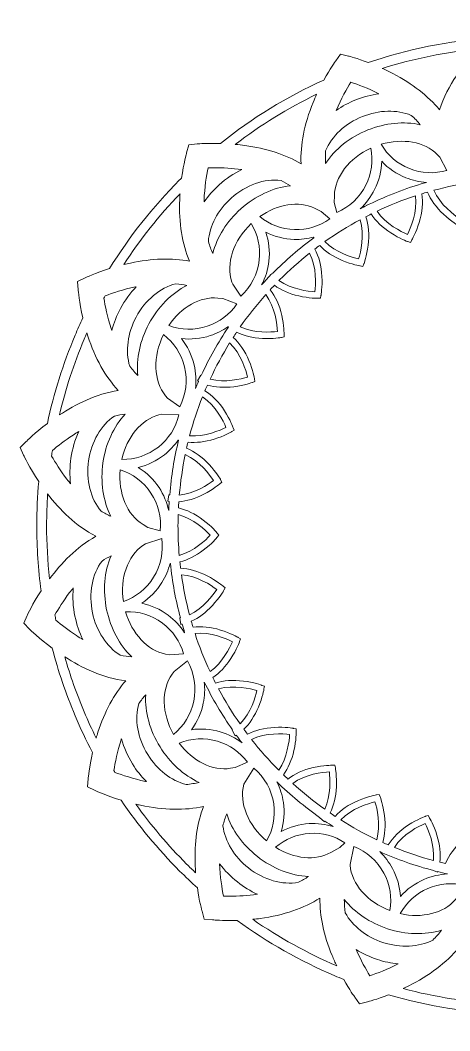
# Model space of a CAD drawing. Header units: millimetres. Extents: x 37 to 1687, y -819 to -120.
# Drawn here: x 699.4 to 831.5, y -449.5 to -139.2 of the extents above; entities that cross this region are included whole.
import ezdxf

# ---------------------------------------------------------------- set-up
doc = ezdxf.new("R2010")
doc.units = ezdxf.units.MM
doc.header["$MEASUREMENT"] = 0
doc.layers.add('Layer 4', color=7, linetype='Continuous')

msp = doc.modelspace()

# ---------------------------------------------------------------- linework, layer by layer
at = {"layer": 'Layer 4', "lineweight": 0}
for points, knots in [([(1008.54, -315.94), (1008.39, -315.61), (1006.81, -312.19), (1003.92, -307.86), (1004.31, -303.39), (1004.52, -298.88), (1004.52, -294.35), (1004.52, -287.58), (1004.07, -280.88), (1003.19, -274.27), (1005.86, -270.18), (1007.32, -267.03), (1007.46, -266.72), (1007.46, -266.72), (1008.53, -264.39), (1008.53, -264.39), (1008.53, -264.39), (1006.72, -262.56), (1006.72, -262.56), (1006.48, -262.31), (1003.87, -259.7), (999.75, -256.66), (997.92, -249.62), (995.58, -242.71), (992.73, -235.96), (991.1, -232.11), (989.31, -228.35), (987.38, -224.68), (988.4, -220.12), (988.66, -216.86), (988.68, -216.67), (988.68, -216.67), (988.87, -214.12), (988.87, -214.12), (988.87, -214.12), (986.55, -213.02), (986.55, -213.02), (986.37, -212.94), (983.26, -211.47), (978.61, -210.04), (973.32, -202.28), (967.31, -195.01), (960.58, -188.28), (958.81, -186.51), (956.99, -184.78), (955.14, -183.1), (954.53, -178.94), (953.75, -176.16), (953.7, -175.99), (953.7, -175.99), (953.01, -173.54), (953.01, -173.54), (953.01, -173.54), (950.46, -173.29), (950.46, -173.29), (950.38, -173.28), (948.41, -173.09), (945.39, -173.09), (944.55, -173.09), (943.72, -173.11), (942.9, -173.13), (933.61, -166.35), (923.59, -160.65), (912.9, -156.14), (911.98, -155.75), (911.06, -155.37), (910.14, -155), (908.32, -151.76), (906.86, -149.72), (906.76, -149.59), (906.76, -149.59), (905.27, -147.54), (905.27, -147.54), (905.27, -147.54), (902.8, -148.16), (902.8, -148.16), (902.63, -148.2), (900.06, -148.86), (896.4, -150.27), (884.08, -146.69), (871.34, -144.72), (858.34, -144.39), (855.69, -142.13), (853.74, -140.8), (853.52, -140.65), (853.52, -140.65), (851.41, -139.23), (851.41, -139.23), (851.41, -139.23), (849.31, -140.65), (849.31, -140.65), (849.07, -140.82), (846.96, -142.26), (844.13, -144.7), (831.22, -145.58), (818.6, -148.09), (806.42, -152.22), (802.97, -150.91), (800.56, -150.3), (800.4, -150.25), (800.4, -150.25), (797.93, -149.63), (797.93, -149.63), (797.93, -149.63), (796.44, -151.69), (796.44, -151.69), (796.34, -151.83), (794.73, -154.07), (792.79, -157.59), (781.37, -162.75), (770.74, -169.27), (760.99, -177.07), (760.29, -177.05), (759.59, -177.03), (758.89, -177.03), (755.89, -177.03), (753.9, -177.22), (753.82, -177.23), (753.82, -177.23), (751.27, -177.48), (751.27, -177.48), (751.27, -177.48), (750.58, -179.93), (750.58, -179.93), (750.53, -180.11), (749.67, -183.17), (749.05, -187.7), (748.85, -187.89), (748.65, -188.08), (748.45, -188.28), (740.17, -196.56), (732.97, -205.66), (726.9, -215.48), (722.47, -216.87), (719.55, -218.25), (719.38, -218.33), (719.38, -218.33), (717.06, -219.43), (717.06, -219.43), (717.06, -219.43), (717.25, -221.98), (717.25, -221.98), (717.27, -222.18), (717.55, -225.73), (718.69, -230.63), (717.87, -232.39), (717.06, -234.16), (716.3, -235.96), (712.59, -244.74), (709.75, -253.77), (707.79, -263.01), (703.91, -265.92), (701.46, -268.36), (701.23, -268.6), (701.23, -268.6), (699.42, -270.43), (699.42, -270.43), (699.42, -270.43), (700.49, -272.76), (700.49, -272.76), (700.64, -273.08), (702.22, -276.5), (705.11, -280.84), (704.72, -285.31), (704.52, -289.81), (704.52, -294.35), (704.52, -301.11), (704.96, -307.81), (705.84, -314.43), (703.17, -318.51), (701.71, -321.67), (701.57, -321.97), (701.57, -321.97), (700.5, -324.31), (700.5, -324.31), (700.5, -324.31), (702.31, -326.13), (702.31, -326.13), (702.56, -326.39), (705.16, -329), (709.29, -332.04), (711.11, -339.08), (713.45, -345.98), (716.3, -352.73), (717.93, -356.58), (719.72, -360.34), (721.65, -364.02), (720.63, -368.58), (720.37, -371.83), (720.35, -372.02), (720.35, -372.02), (720.16, -374.57), (720.16, -374.57), (720.16, -374.57), (722.48, -375.67), (722.48, -375.67), (722.65, -375.76), (725.77, -377.22), (730.43, -378.66), (735.71, -386.41), (741.72, -393.69), (748.45, -400.41), (750.23, -402.19), (752.04, -403.91), (753.89, -405.59), (754.5, -409.76), (755.28, -412.53), (755.33, -412.7), (755.33, -412.7), (756.03, -415.15), (756.03, -415.15), (756.03, -415.15), (758.57, -415.4), (758.57, -415.4), (758.65, -415.41), (760.62, -415.6), (763.64, -415.6), (764.48, -415.6), (765.31, -415.59), (766.13, -415.56), (775.42, -422.35), (785.45, -428.04), (796.13, -432.56), (797.05, -432.95), (797.97, -433.32), (798.89, -433.69), (800.71, -436.94), (802.17, -438.97), (802.27, -439.11), (802.27, -439.11), (803.76, -441.16), (803.76, -441.16), (803.76, -441.16), (806.23, -440.54), (806.23, -440.54), (806.4, -440.49), (808.97, -439.84), (812.63, -438.43), (824.95, -442.01), (837.69, -443.98), (850.69, -444.3), (853.34, -446.56), (855.29, -447.89), (855.51, -448.04), (855.51, -448.04), (857.62, -449.46), (857.62, -449.46), (857.62, -449.46), (859.72, -448.04), (859.72, -448.04), (859.96, -447.88), (862.07, -446.44), (864.9, -443.99), (877.81, -443.12), (890.43, -440.6), (902.61, -436.47), (906.06, -437.78), (908.47, -438.4), (908.63, -438.44), (908.63, -438.44), (911.1, -439.06), (911.1, -439.06), (911.1, -439.06), (912.59, -437.01), (912.59, -437.01), (912.69, -436.87), (914.3, -434.64), (916.24, -431.1), (927.66, -425.94), (938.29, -419.42), (948.04, -411.63), (948.74, -411.65), (949.44, -411.66), (950.14, -411.66), (953.15, -411.66), (955.13, -411.47), (955.21, -411.46), (955.21, -411.46), (957.76, -411.21), (957.76, -411.21), (957.76, -411.21), (958.45, -408.76), (958.45, -408.76), (958.5, -408.58), (959.36, -405.52), (959.98, -401), (960.18, -400.8), (960.38, -400.61), (960.58, -400.41), (968.86, -392.14), (976.06, -383.03), (982.13, -373.21), (986.56, -371.82), (989.48, -370.44), (989.66, -370.36), (989.66, -370.36), (991.97, -369.26), (991.97, -369.26), (991.97, -369.26), (991.78, -366.72), (991.78, -366.72), (991.76, -366.52), (991.48, -362.96), (990.34, -358.06), (991.16, -356.3), (991.97, -354.53), (992.73, -352.73), (996.44, -343.96), (999.28, -334.92), (1001.24, -325.69), (1005.12, -322.78), (1007.57, -320.34), (1007.8, -320.1), (1007.8, -320.1), (1009.61, -318.27), (1009.61, -318.27), (1009.61, -318.27), (1008.54, -315.94), (1008.54, -315.94)], [0, 0, 0, 0, 1, 1, 1, 2, 2, 2, 3, 3, 3, 4, 4, 4, 5, 5, 5, 6, 6, 6, 7, 7, 7, 8, 8, 8, 9, 9, 9, 10, 10, 10, 11, 11, 11, 12, 12, 12, 13, 13, 13, 14, 14, 14, 15, 15, 15, 16, 16, 16, 17, 17, 17, 18, 18, 18, 19, 19, 19, 20, 20, 20, 21, 21, 21, 22, 22, 22, 23, 23, 23, 24, 24, 24, 25, 25, 25, 26, 26, 26, 27, 27, 27, 28, 28, 28, 29, 29, 29, 30, 30, 30, 31, 31, 31, 32, 32, 32, 33, 33, 33, 34, 34, 34, 35, 35, 35, 36, 36, 36, 37, 37, 37, 38, 38, 38, 39, 39, 39, 40, 40, 40, 41, 41, 41, 42, 42, 42, 43, 43, 43, 44, 44, 44, 45, 45, 45, 46, 46, 46, 47, 47, 47, 48, 48, 48, 49, 49, 49, 50, 50, 50, 51, 51, 51, 52, 52, 52, 53, 53, 53, 54, 54, 54, 55, 55, 55, 56, 56, 56, 57, 57, 57, 58, 58, 58, 59, 59, 59, 60, 60, 60, 61, 61, 61, 62, 62, 62, 63, 63, 63, 64, 64, 64, 65, 65, 65, 66, 66, 66, 67, 67, 67, 68, 68, 68, 69, 69, 69, 70, 70, 70, 71, 71, 71, 72, 72, 72, 73, 73, 73, 74, 74, 74, 75, 75, 75, 76, 76, 76, 77, 77, 77, 78, 78, 78, 79, 79, 79, 80, 80, 80, 81, 81, 81, 82, 82, 82, 83, 83, 83, 84, 84, 84, 85, 85, 85, 86, 86, 86, 87, 87, 87, 88, 88, 88, 89, 89, 89, 90, 90, 90, 91, 91, 91, 92, 92, 92, 93, 93, 93, 94, 94, 94, 95, 95, 95, 96, 96, 96, 97, 97, 97, 98, 98, 98, 99, 99, 99, 100, 100, 100, 101, 101, 101, 102, 102, 102, 103, 103, 103, 104, 104, 104, 105, 105, 105, 106, 106, 106, 106]), ([(840.53, -148.03), (835.88, -152.65), (830.66, -159.15), (828.34, -166.72), (824.88, -162.53), (819.96, -158.71), (814.02, -155.61), (812.89, -155.03), (811.79, -154.49), (810.72, -154.01), (820.41, -150.98), (830.37, -148.99), (840.53, -148.03)], [0, 0, 0, 0, 1, 1, 1, 2, 2, 2, 3, 3, 3, 4, 4, 4, 4]), ([(801.08, -158.24), (803.27, -158.97), (806.36, -160.12), (809.72, -161.81), (807.31, -162.13), (804.92, -162.76), (802.59, -163.7), (800.44, -164.56), (798.43, -165.64), (796.58, -166.92), (798.11, -163.29), (799.81, -160.28), (801.08, -158.24)], [0, 0, 0, 0, 1, 1, 1, 2, 2, 2, 3, 3, 3, 4, 4, 4, 4]), ([(790.57, -161.98), (790.21, -162.77), (789.84, -163.6), (789.49, -164.45), (786.76, -171.07), (785.49, -177.55), (785.79, -183.28), (781.07, -180.5), (775.12, -178.57), (768.46, -177.67), (767.51, -177.54), (766.54, -177.43), (765.56, -177.34), (773.36, -171.4), (781.72, -166.26), (790.57, -161.98)], [0, 0, 0, 0, 1, 1, 1, 2, 2, 2, 3, 3, 3, 4, 4, 4, 5, 5, 5, 5]), ([(793.33, -179.3), (795.17, -174.82), (799.39, -170.9), (804.64, -168.81), (809.78, -166.75), (815.25, -166.62), (819.66, -168.44), (820.69, -169.37), (821.61, -170.33), (822.43, -171.31), (817.35, -170.22), (811.7, -170.77), (806.29, -172.93), (800.85, -175.11), (796.22, -178.77), (793.29, -183.17), (793.21, -181.93), (793.22, -180.64), (793.33, -179.3)], [0, 0, 0, 0, 1, 1, 1, 2, 2, 2, 3, 3, 3, 4, 4, 4, 5, 5, 5, 6, 6, 6, 6]), ([(819.06, -184.78), (815.39, -183.32), (812.36, -180.69), (810.38, -177.33), (817.01, -175.35), (823.75, -176.53), (827.63, -180.49), (827.63, -180.49), (828.4, -181.28), (828.4, -181.28), (828.4, -181.28), (830.62, -185.33), (830.62, -185.33), (826.82, -186.45), (822.77, -186.27), (819.06, -184.78)], [0, 0, 0, 0, 1, 1, 1, 2, 2, 2, 3, 3, 3, 4, 4, 4, 5, 5, 5, 5]), ([(805.7, -189.87), (803.81, -193.65), (800.66, -196.6), (796.78, -198.25), (796.78, -198.25), (796, -195.21), (796, -195.21), (796, -195.21), (796.03, -193.12), (796.03, -193.12), (796.12, -187.32), (800.57, -181.57), (807.23, -178.52), (807.99, -182.35), (807.46, -186.33), (805.7, -189.87)], [0, 0, 0, 0, 1, 1, 1, 2, 2, 2, 3, 3, 3, 4, 4, 4, 5, 5, 5, 5]), ([(810.56, -182.55), (812.61, -184.72), (815.12, -186.44), (817.95, -187.57), (820, -188.39), (822.15, -188.87), (824.32, -189.01), (824.2, -189.04), (824.08, -189.08), (823.95, -189.12), (823.95, -189.12), (823.79, -189.15), (823.79, -189.15), (823.79, -189.15), (823.79, -189.16), (823.79, -189.16), (817.92, -190.87), (812.21, -193.07), (806.71, -195.74), (806.71, -195.74), (805.97, -196.01), (805.97, -196.01), (805.98, -196.03), (805.99, -196.06), (806, -196.09), (805.32, -196.43), (804.63, -196.77), (803.95, -197.13), (805.75, -195.45), (807.26, -193.46), (808.38, -191.21), (809.74, -188.48), (810.48, -185.53), (810.56, -182.55)], [0, 0, 0, 0, 1, 1, 1, 2, 2, 2, 3, 3, 3, 4, 4, 4, 5, 5, 5, 6, 6, 6, 7, 7, 7, 8, 8, 8, 9, 9, 9, 10, 10, 10, 11, 11, 11, 11]), ([(755.96, -194.57), (756.11, -190.52), (756.69, -186.95), (757.2, -184.52), (757.75, -184.5), (758.32, -184.5), (758.89, -184.5), (761.8, -184.5), (764.68, -184.69), (767.45, -185.06), (767.49, -185.07), (767.52, -185.07), (767.56, -185.08), (765.09, -186.26), (762.77, -187.82), (760.63, -189.73), (758.84, -191.33), (757.27, -193.11), (755.94, -195.02), (755.95, -194.87), (755.95, -194.72), (755.96, -194.57)], [0, 0, 0, 0, 1, 1, 1, 2, 2, 2, 3, 3, 3, 4, 4, 4, 5, 5, 5, 6, 6, 6, 7, 7, 7, 7]), ([(942.81, -354.09), (940.47, -352.8), (937.58, -352.05), (934.31, -351.88), (931.05, -351.71), (928.56, -352.17), (928.45, -352.19), (928.45, -352.19), (927.65, -352.34), (927.65, -352.34), (927.65, -352.34), (927.64, -353.16), (927.64, -353.16), (927.64, -353.26), (927.62, -355.79), (928.35, -358.98), (929.12, -362.33), (930.46, -365.14), (932.25, -367.25), (931.84, -367.68), (931.44, -368.11), (931.03, -368.53), (928.96, -366.89), (926.27, -365.66), (923.11, -364.93), (919.93, -364.2), (917.4, -364.22), (917.29, -364.22), (917.29, -364.22), (916.47, -364.23), (916.47, -364.23), (916.47, -364.23), (916.32, -365.04), (916.32, -365.04), (916.3, -365.14), (915.84, -367.63), (916.01, -370.89), (916.19, -374.3), (917.01, -377.3), (918.39, -379.68), (917.92, -380.04), (917.44, -380.39), (916.96, -380.73), (915.21, -378.77), (912.79, -377.11), (909.82, -375.85), (906.81, -374.57), (904.31, -374.15), (904.21, -374.13), (904.21, -374.13), (903.4, -374), (903.4, -374), (903.4, -374), (903.11, -374.77), (903.11, -374.77), (903.07, -374.87), (902.19, -377.24), (901.79, -380.48), (901.37, -383.86), (901.65, -386.94), (902.59, -389.52), (902.06, -389.79), (901.53, -390.05), (901, -390.31), (899.61, -388.08), (897.52, -386.03), (894.83, -384.28), (892.09, -382.51), (889.7, -381.66), (889.6, -381.62), (889.6, -381.62), (888.83, -381.35), (888.83, -381.35), (888.83, -381.35), (888.41, -382.06), (888.41, -382.06), (888.36, -382.15), (887.08, -384.33), (886.12, -387.45), (885.13, -390.68), (884.87, -393.73), (885.33, -396.42), (884.75, -396.6), (884.18, -396.76), (883.6, -396.92), (882.62, -394.52), (880.93, -392.16), (878.6, -389.99), (876.21, -387.76), (874.01, -386.52), (873.92, -386.46), (873.92, -386.46), (873.2, -386.06), (873.2, -386.06), (873.2, -386.06), (872.67, -386.68), (872.67, -386.68), (872.6, -386.76), (870.96, -388.69), (869.48, -391.6), (867.96, -394.57), (867.17, -397.49), (867.14, -400.18), (866.53, -400.25), (865.93, -400.32), (865.33, -400.38), (864.77, -397.88), (863.52, -395.3), (861.63, -392.79), (859.66, -390.19), (857.71, -388.57), (857.63, -388.51), (857.63, -388.51), (857, -387.99), (857, -387.99), (857, -387.99), (856.36, -388.51), (856.36, -388.51), (856.28, -388.57), (854.33, -390.19), (852.36, -392.79), (850.38, -395.42), (849.1, -398.13), (848.59, -400.76), (847.97, -400.72), (847.36, -400.69), (846.75, -400.65), (846.62, -398.1), (845.84, -395.37), (844.43, -392.61), (842.95, -389.7), (841.31, -387.77), (841.24, -387.69), (841.24, -387.69), (840.7, -387.07), (840.7, -387.07), (840.7, -387.07), (839.99, -387.47), (839.99, -387.47), (839.9, -387.52), (837.7, -388.77), (835.31, -391), (832.91, -393.23), (831.18, -395.67), (830.22, -398.15), (829.62, -398.01), (829.02, -397.87), (828.42, -397.72), (828.73, -395.2), (828.43, -392.39), (827.53, -389.44), (826.57, -386.31), (825.29, -384.13), (825.23, -384.04), (825.23, -384.04), (824.82, -383.33), (824.82, -383.33), (824.82, -383.33), (824.04, -383.61), (824.04, -383.61), (823.94, -383.64), (821.56, -384.49), (818.82, -386.27), (816.09, -388.04), (813.97, -390.12), (812.59, -392.39), (812.02, -392.14), (811.45, -391.9), (810.89, -391.64), (811.61, -389.23), (811.8, -386.43), (811.43, -383.38), (811.03, -380.14), (810.15, -377.77), (810.11, -377.67), (810.11, -377.67), (809.82, -376.9), (809.82, -376.9), (809.82, -376.9), (809.01, -377.03), (809.01, -377.03), (808.91, -377.05), (806.41, -377.47), (803.4, -378.75), (800.43, -380), (798.01, -381.67), (796.26, -383.63), (795.74, -383.28), (795.22, -382.94), (794.7, -382.58), (795.81, -380.35), (796.47, -377.65), (796.63, -374.62), (796.8, -371.36), (796.34, -368.87), (796.32, -368.76), (796.32, -368.76), (796.17, -367.96), (796.17, -367.96), (796.17, -367.96), (795.35, -367.95), (795.35, -367.95), (795.24, -367.95), (792.71, -367.93), (789.53, -368.66), (786.42, -369.38), (783.77, -370.58), (781.72, -372.18), (781.25, -371.74), (780.79, -371.31), (780.34, -370.86), (781.8, -368.86), (782.9, -366.34), (783.57, -363.42), (784.31, -360.24), (784.29, -357.71), (784.29, -357.6), (784.29, -357.6), (784.28, -356.78), (784.28, -356.78), (784.28, -356.78), (783.47, -356.63), (783.47, -356.63), (783.37, -356.61), (780.88, -356.15), (777.62, -356.32), (774.44, -356.49), (771.63, -357.2), (769.33, -358.42), (768.95, -357.91), (768.57, -357.4), (768.19, -356.88), (769.97, -355.17), (771.49, -352.88), (772.66, -350.12), (773.94, -347.12), (774.36, -344.62), (774.37, -344.52), (774.37, -344.52), (774.51, -343.71), (774.51, -343.71), (774.51, -343.71), (773.74, -343.42), (773.74, -343.42), (773.64, -343.38), (771.27, -342.5), (768.03, -342.1), (764.87, -341.71), (761.97, -341.93), (759.5, -342.73), (759.21, -342.16), (758.93, -341.59), (758.65, -341.02), (760.7, -339.64), (762.59, -337.65), (764.22, -335.14), (766, -332.4), (766.85, -330.01), (766.88, -329.91), (766.88, -329.91), (767.15, -329.14), (767.15, -329.14), (767.15, -329.14), (766.45, -328.72), (766.45, -328.72), (766.36, -328.67), (764.18, -327.38), (761.05, -326.43), (758.01, -325.5), (755.13, -325.21), (752.56, -325.56), (752.37, -324.95), (752.2, -324.34), (752.02, -323.72), (754.28, -322.72), (756.48, -321.1), (758.51, -318.91), (760.74, -316.52), (761.99, -314.32), (762.04, -314.23), (762.04, -314.23), (762.44, -313.51), (762.44, -313.51), (762.44, -313.51), (761.82, -312.98), (761.82, -312.98), (761.74, -312.91), (759.82, -311.27), (756.91, -309.78), (754.09, -308.35), (751.31, -307.57), (748.73, -307.46), (748.65, -306.82), (748.59, -306.18), (748.52, -305.54), (750.9, -304.94), (753.34, -303.73), (755.71, -301.94), (758.32, -299.97), (759.93, -298.02), (760, -297.94), (760, -297.94), (760.52, -297.31), (760.52, -297.31), (760.52, -297.31), (760, -296.67), (760, -296.67), (759.93, -296.59), (758.32, -294.64), (755.71, -292.67), (753.19, -290.77), (750.59, -289.52), (748.07, -288.96), (748.1, -288.32), (748.14, -287.68), (748.19, -287.04), (750.64, -286.86), (753.25, -286.09), (755.9, -284.74), (758.81, -283.26), (760.73, -281.62), (760.81, -281.55), (760.81, -281.55), (761.44, -281.01), (761.44, -281.01), (761.44, -281.01), (761.03, -280.3), (761.03, -280.3), (760.98, -280.21), (759.73, -278), (757.51, -275.61), (755.34, -273.29), (752.98, -271.6), (750.58, -270.62), (750.72, -269.99), (750.86, -269.37), (751.02, -268.76), (753.47, -269.02), (756.2, -268.71), (759.07, -267.84), (762.19, -266.88), (764.37, -265.6), (764.47, -265.54), (764.47, -265.54), (765.17, -265.13), (765.17, -265.13), (765.17, -265.13), (764.9, -264.35), (764.9, -264.35), (764.86, -264.25), (764.02, -261.87), (762.24, -259.13), (760.5, -256.44), (758.45, -254.36), (756.24, -252.97), (756.48, -252.39), (756.73, -251.81), (756.98, -251.23), (759.37, -251.93), (762.13, -252.11), (765.13, -251.74), (768.37, -251.34), (770.74, -250.45), (770.84, -250.42), (770.84, -250.42), (771.61, -250.13), (771.61, -250.13), (771.61, -250.13), (771.47, -249.32), (771.47, -249.32), (771.46, -249.21), (771.04, -246.72), (769.76, -243.71), (768.51, -240.76), (766.85, -238.34), (764.9, -236.6), (765.25, -236.07), (765.59, -235.54), (765.94, -235.02), (768.17, -236.12), (770.87, -236.78), (773.89, -236.94), (777.15, -237.11), (779.64, -236.65), (779.74, -236.63), (779.74, -236.63), (780.55, -236.48), (780.55, -236.48), (780.55, -236.48), (780.56, -235.66), (780.56, -235.66), (780.56, -235.55), (780.58, -233.02), (779.84, -229.84), (779.12, -226.7), (777.91, -224.03), (776.29, -221.97), (776.71, -221.51), (777.14, -221.05), (777.58, -220.6), (779.59, -222.08), (782.13, -223.2), (785.09, -223.88), (788.27, -224.61), (790.8, -224.6), (790.91, -224.59), (790.91, -224.59), (791.73, -224.58), (791.73, -224.58), (791.73, -224.58), (791.88, -223.78), (791.88, -223.78), (791.9, -223.67), (792.35, -221.19), (792.19, -217.92), (792.02, -214.68), (791.27, -211.81), (790.01, -209.49), (790.51, -209.11), (791, -208.74), (791.5, -208.37), (793.23, -210.21), (795.56, -211.77), (798.38, -212.97), (801.39, -214.24), (803.88, -214.66), (803.99, -214.68), (803.99, -214.68), (804.8, -214.81), (804.8, -214.81), (804.8, -214.81), (805.09, -214.05), (805.09, -214.05), (805.12, -213.95), (806.01, -211.58), (806.41, -208.33), (806.81, -205.07), (806.56, -202.08), (805.7, -199.55), (806.24, -199.27), (806.79, -199), (807.34, -198.72), (808.72, -200.86), (810.76, -202.84), (813.37, -204.53), (816.11, -206.31), (818.49, -207.16), (818.59, -207.19), (818.59, -207.19), (819.37, -207.46), (819.37, -207.46), (819.37, -207.46), (819.79, -206.76), (819.79, -206.76), (819.84, -206.67), (821.12, -204.48), (822.08, -201.36), (823.05, -198.18), (823.32, -195.18), (822.89, -192.52), (823.47, -192.34), (824.06, -192.17), (824.64, -192), (825.63, -194.37), (827.3, -196.69), (829.6, -198.82), (831.99, -201.05), (834.19, -202.3), (834.28, -202.35), (834.28, -202.35), (834.99, -202.75), (834.99, -202.75), (834.99, -202.75), (835.53, -202.13), (835.53, -202.13), (835.6, -202.05), (837.24, -200.12), (838.72, -197.21), (840.24, -194.24), (841.03, -191.31), (841.06, -188.61), (841.66, -188.53), (842.26, -188.47), (842.86, -188.4), (843.42, -190.92), (844.67, -193.51), (846.57, -196.02), (848.53, -198.63), (850.48, -200.24), (850.56, -200.31), (850.56, -200.31), (851.2, -200.83), (851.2, -200.83), (851.2, -200.83), (851.83, -200.31), (851.83, -200.31), (851.92, -200.24), (853.87, -198.63), (855.83, -196.02), (857.86, -193.33), (859.15, -190.57), (859.64, -187.89), (860.24, -187.92), (860.84, -187.96), (861.44, -187.99), (861.54, -190.59), (862.32, -193.38), (863.76, -196.21), (865.25, -199.12), (866.89, -201.04), (866.96, -201.12), (866.96, -201.12), (867.49, -201.75), (867.49, -201.75), (867.49, -201.75), (868.21, -201.34), (868.21, -201.34), (868.3, -201.29), (870.5, -200.04), (872.89, -197.82), (875.38, -195.49), (877.15, -192.95), (878.09, -190.37), (878.67, -190.5), (879.24, -190.64), (879.82, -190.78), (879.44, -193.38), (879.73, -196.3), (880.67, -199.38), (881.63, -202.5), (882.91, -204.68), (882.96, -204.77), (882.96, -204.77), (883.38, -205.48), (883.38, -205.48), (883.38, -205.48), (884.15, -205.21), (884.15, -205.21), (884.25, -205.17), (886.64, -204.33), (889.38, -202.55), (892.27, -200.67), (894.46, -198.45), (895.83, -196.04), (896.37, -196.27), (896.91, -196.5), (897.45, -196.74), (896.61, -199.25), (896.37, -202.2), (896.77, -205.44), (897.17, -208.68), (898.05, -211.05), (898.09, -211.15), (898.09, -211.15), (898.38, -211.92), (898.38, -211.92), (898.38, -211.92), (899.19, -211.78), (899.19, -211.78), (899.29, -211.76), (901.79, -211.34), (904.79, -210.07), (907.98, -208.72), (910.53, -206.9), (912.3, -204.76), (912.79, -205.08), (913.28, -205.39), (913.77, -205.72), (912.49, -208.05), (911.74, -210.93), (911.57, -214.2), (911.4, -217.46), (911.86, -219.95), (911.88, -220.05), (911.88, -220.05), (912.03, -220.86), (912.03, -220.86), (912.03, -220.86), (912.85, -220.87), (912.85, -220.87), (912.96, -220.87), (915.48, -220.89), (918.67, -220.15), (922.04, -219.37), (924.88, -218.03), (927, -216.22), (927.42, -216.61), (927.85, -217.01), (928.27, -217.42), (926.6, -219.49), (925.36, -222.2), (924.62, -225.39), (923.89, -228.58), (923.91, -231.11), (923.91, -231.21), (923.91, -231.21), (923.92, -232.03), (923.92, -232.03), (923.92, -232.03), (924.73, -232.19), (924.73, -232.19), (924.83, -232.21), (927.32, -232.66), (930.58, -232.49), (934.06, -232.31), (937.11, -231.47), (939.52, -230.03), (939.87, -230.49), (940.22, -230.96), (940.56, -231.42), (938.54, -233.18), (936.83, -235.65), (935.54, -238.69), (934.26, -241.7), (933.84, -244.19), (933.82, -244.3), (933.82, -244.3), (933.69, -245.11), (933.69, -245.11), (933.69, -245.11), (934.46, -245.4), (934.46, -245.4), (934.56, -245.43), (936.93, -246.32), (940.17, -246.72), (943.66, -247.14), (946.83, -246.83), (949.46, -245.82), (949.72, -246.33), (949.98, -246.85), (950.23, -247.37), (947.92, -248.75), (945.79, -250.89), (943.97, -253.68), (942.2, -256.42), (941.35, -258.8), (941.31, -258.9), (941.31, -258.9), (941.04, -259.68), (941.04, -259.68), (941.04, -259.68), (941.75, -260.09), (941.75, -260.09), (941.84, -260.15), (944.02, -261.43), (947.14, -262.39), (950.51, -263.42), (953.69, -263.66), (956.47, -263.12), (956.63, -263.66), (956.79, -264.22), (956.95, -264.77), (954.43, -265.73), (951.95, -267.47), (949.68, -269.9), (947.45, -272.29), (946.21, -274.49), (946.15, -274.59), (946.15, -274.59), (945.75, -275.3), (945.75, -275.3), (945.75, -275.3), (946.38, -275.84), (946.38, -275.84), (946.46, -275.91), (948.38, -277.55), (951.29, -279.03), (954.42, -280.62), (957.5, -281.42), (960.31, -281.37), (960.38, -281.94), (960.44, -282.51), (960.5, -283.09), (957.86, -283.59), (955.13, -284.88), (952.48, -286.87), (949.88, -288.84), (948.27, -290.79), (948.2, -290.87), (948.2, -290.87), (947.68, -291.51), (947.68, -291.51), (947.68, -291.51), (948.2, -292.14), (948.2, -292.14), (948.27, -292.22), (949.88, -294.17), (952.48, -296.14), (955.28, -298.25), (958.17, -299.56), (960.94, -300.01), (960.91, -300.58), (960.88, -301.16), (960.84, -301.73), (958.15, -301.78), (955.25, -302.57), (952.3, -304.07), (949.39, -305.56), (947.46, -307.2), (947.38, -307.27), (947.38, -307.27), (946.76, -307.8), (946.76, -307.8), (946.76, -307.8), (947.16, -308.52), (947.16, -308.52), (947.21, -308.61), (948.46, -310.81), (950.69, -313.2), (953.08, -315.76), (955.7, -317.56), (958.36, -318.48), (958.23, -319.04), (958.1, -319.6), (957.96, -320.16), (955.3, -319.74), (952.3, -320.01), (949.13, -320.98), (946, -321.93), (943.82, -323.22), (943.73, -323.27), (943.73, -323.27), (943.03, -323.69), (943.03, -323.69), (943.03, -323.69), (943.3, -324.46), (943.3, -324.46), (943.33, -324.56), (944.18, -326.95), (945.96, -329.69), (947.86, -332.62), (950.13, -334.84), (952.58, -336.21), (952.35, -336.74), (952.13, -337.27), (951.89, -337.8), (949.35, -336.92), (946.35, -336.67), (943.07, -337.08), (939.83, -337.48), (937.46, -338.36), (937.36, -338.4), (937.36, -338.4), (936.59, -338.69), (936.59, -338.69), (936.59, -338.69), (936.72, -339.5), (936.72, -339.5), (936.74, -339.6), (937.16, -342.09), (938.44, -345.1), (939.79, -348.3), (941.62, -350.86), (943.78, -352.63), (943.46, -353.12), (943.13, -353.6), (942.81, -354.09)], [0, 0, 0, 0, 1, 1, 1, 2, 2, 2, 3, 3, 3, 4, 4, 4, 5, 5, 5, 6, 6, 6, 7, 7, 7, 8, 8, 8, 9, 9, 9, 10, 10, 10, 11, 11, 11, 12, 12, 12, 13, 13, 13, 14, 14, 14, 15, 15, 15, 16, 16, 16, 17, 17, 17, 18, 18, 18, 19, 19, 19, 20, 20, 20, 21, 21, 21, 22, 22, 22, 23, 23, 23, 24, 24, 24, 25, 25, 25, 26, 26, 26, 27, 27, 27, 28, 28, 28, 29, 29, 29, 30, 30, 30, 31, 31, 31, 32, 32, 32, 33, 33, 33, 34, 34, 34, 35, 35, 35, 36, 36, 36, 37, 37, 37, 38, 38, 38, 39, 39, 39, 40, 40, 40, 41, 41, 41, 42, 42, 42, 43, 43, 43, 44, 44, 44, 45, 45, 45, 46, 46, 46, 47, 47, 47, 48, 48, 48, 49, 49, 49, 50, 50, 50, 51, 51, 51, 52, 52, 52, 53, 53, 53, 54, 54, 54, 55, 55, 55, 56, 56, 56, 57, 57, 57, 58, 58, 58, 59, 59, 59, 60, 60, 60, 61, 61, 61, 62, 62, 62, 63, 63, 63, 64, 64, 64, 65, 65, 65, 66, 66, 66, 67, 67, 67, 68, 68, 68, 69, 69, 69, 70, 70, 70, 71, 71, 71, 72, 72, 72, 73, 73, 73, 74, 74, 74, 75, 75, 75, 76, 76, 76, 77, 77, 77, 78, 78, 78, 79, 79, 79, 80, 80, 80, 81, 81, 81, 82, 82, 82, 83, 83, 83, 84, 84, 84, 85, 85, 85, 86, 86, 86, 87, 87, 87, 88, 88, 88, 89, 89, 89, 90, 90, 90, 91, 91, 91, 92, 92, 92, 93, 93, 93, 94, 94, 94, 95, 95, 95, 96, 96, 96, 97, 97, 97, 98, 98, 98, 99, 99, 99, 100, 100, 100, 101, 101, 101, 102, 102, 102, 103, 103, 103, 104, 104, 104, 105, 105, 105, 106, 106, 106, 107, 107, 107, 108, 108, 108, 109, 109, 109, 110, 110, 110, 111, 111, 111, 112, 112, 112, 113, 113, 113, 114, 114, 114, 115, 115, 115, 116, 116, 116, 117, 117, 117, 118, 118, 118, 119, 119, 119, 120, 120, 120, 121, 121, 121, 122, 122, 122, 123, 123, 123, 124, 124, 124, 125, 125, 125, 126, 126, 126, 127, 127, 127, 128, 128, 128, 129, 129, 129, 130, 130, 130, 131, 131, 131, 132, 132, 132, 133, 133, 133, 134, 134, 134, 135, 135, 135, 136, 136, 136, 137, 137, 137, 138, 138, 138, 139, 139, 139, 140, 140, 140, 141, 141, 141, 142, 142, 142, 143, 143, 143, 144, 144, 144, 145, 145, 145, 146, 146, 146, 147, 147, 147, 148, 148, 148, 149, 149, 149, 150, 150, 150, 151, 151, 151, 152, 152, 152, 153, 153, 153, 154, 154, 154, 155, 155, 155, 156, 156, 156, 157, 157, 157, 158, 158, 158, 159, 159, 159, 160, 160, 160, 161, 161, 161, 162, 162, 162, 163, 163, 163, 164, 164, 164, 165, 165, 165, 166, 166, 166, 167, 167, 167, 168, 168, 168, 169, 169, 169, 170, 170, 170, 171, 171, 171, 172, 172, 172, 173, 173, 173, 174, 174, 174, 175, 175, 175, 176, 176, 176, 177, 177, 177, 178, 178, 178, 179, 179, 179, 180, 180, 180, 181, 181, 181, 182, 182, 182, 183, 183, 183, 184, 184, 184, 185, 185, 185, 186, 186, 186, 187, 187, 187, 188, 188, 188, 189, 189, 189, 190, 190, 190, 191, 191, 191, 192, 192, 192, 193, 193, 193, 194, 194, 194, 195, 195, 195, 196, 196, 196, 197, 197, 197, 198, 198, 198, 199, 199, 199, 200, 200, 200, 201, 201, 201, 202, 202, 202, 203, 203, 203, 204, 204, 204, 205, 205, 205, 206, 206, 206, 207, 207, 207, 208, 208, 208, 209, 209, 209, 210, 210, 210, 211, 211, 211, 212, 212, 212, 213, 213, 213, 214, 214, 214, 215, 215, 215, 216, 216, 216, 217, 217, 217, 218, 218, 218, 219, 219, 219, 220, 220, 220, 221, 221, 221, 222, 222, 222, 223, 223, 223, 224, 224, 224, 225, 225, 225, 226, 226, 226, 227, 227, 227, 228, 228, 228, 229, 229, 229, 230, 230, 230, 231, 231, 231, 232, 232, 232, 233, 233, 233, 234, 234, 234, 235, 235, 235, 236, 236, 236, 237, 237, 237, 238, 238, 238, 239, 239, 239, 240, 240, 240, 241, 241, 241, 242, 242, 242, 243, 243, 243, 244, 244, 244, 245, 245, 245, 246, 246, 246, 247, 247, 247, 248, 248, 248, 249, 249, 249, 250, 250, 250, 251, 251, 251, 252, 252, 252, 252]), ([(758.63, -210.84), (758.11, -209.7), (757.66, -208.48), (757.28, -207.18), (757.6, -202.4), (760.15, -197.54), (764.3, -193.83), (768.84, -189.77), (774.56, -187.77), (779.63, -188.47), (780.65, -188.95), (781.61, -189.47), (782.5, -190.03), (777.16, -190.64), (771.71, -193.17), (767.26, -197.15), (762.93, -201.01), (759.92, -205.81), (758.63, -210.84)], [0, 0, 0, 0, 1, 1, 1, 2, 2, 2, 3, 3, 3, 4, 4, 4, 5, 5, 5, 6, 6, 6, 6]), ([(839.06, -188.88), (838.89, -193.85), (835.79, -198.47), (834.54, -200.16), (832.82, -199.04), (828.51, -195.89), (826.58, -191.45), (830.66, -190.35), (834.83, -189.49), (839.06, -188.88)], [0, 0, 0, 0, 1, 1, 1, 2, 2, 2, 3, 3, 3, 3]), ([(748.56, -192.51), (748.52, -193.09), (748.49, -193.68), (748.46, -194.28), (748.19, -201.41), (749.23, -207.92), (751.49, -213.2), (746.12, -212.19), (739.86, -212.38), (733.29, -213.79), (732.6, -213.93), (731.92, -214.09), (731.26, -214.25), (736.3, -206.51), (742.08, -199.24), (748.56, -192.51)], [0, 0, 0, 0, 1, 1, 1, 2, 2, 2, 3, 3, 3, 4, 4, 4, 5, 5, 5, 5]), ([(794.57, -200.23), (791.42, -202.48), (787.62, -203.64), (783.73, -203.52), (779.81, -203.39), (776.08, -201.99), (773.08, -199.54), (778.55, -195.69), (785.04, -194.62), (789.9, -196.95), (789.9, -196.95), (791.94, -197.92), (791.94, -197.92), (791.94, -197.92), (794.57, -200.23), (794.57, -200.23)], [0, 0, 0, 0, 1, 1, 1, 2, 2, 2, 3, 3, 3, 4, 4, 4, 5, 5, 5, 5]), ([(818.47, -204.99), (816.59, -204.18), (811.83, -201.84), (809.15, -197.85), (812.99, -196.04), (816.93, -194.46), (820.96, -193.13), (821.65, -198.05), (819.41, -203.11), (818.47, -204.99)], [0, 0, 0, 0, 1, 1, 1, 2, 2, 2, 3, 3, 3, 3]), ([(803.91, -200.5), (805.39, -205.2), (804.08, -210.54), (803.48, -212.53), (801.51, -212.07), (796.47, -210.61), (793.13, -207.19), (796.6, -204.73), (800.2, -202.5), (803.91, -200.5)], [0, 0, 0, 0, 1, 1, 1, 2, 2, 2, 3, 3, 3, 3]), ([(770.47, -201.67), (772.49, -205.02), (773.36, -208.94), (772.91, -212.86), (772.42, -217.12), (770.42, -221.03), (767.26, -223.91), (767.26, -223.91), (764.77, -220.29), (764.77, -220.29), (764.77, -220.29), (764.53, -219.62), (764.53, -219.62), (762.58, -214), (764.96, -206.86), (770.47, -201.67)], [0, 0, 0, 0, 1, 1, 1, 2, 2, 2, 3, 3, 3, 4, 4, 4, 5, 5, 5, 5]), ([(774.98, -204.33), (777.64, -205.66), (780.59, -206.42), (783.63, -206.51), (785.71, -206.58), (787.76, -206.33), (789.73, -205.8), (789.73, -205.8), (789.62, -205.86), (789.62, -205.86), (789.65, -205.91), (789.68, -205.96), (789.71, -206.02), (785.27, -209.29), (781.04, -212.91), (777.06, -216.89), (776.97, -216.98), (776.88, -217.07), (776.79, -217.16), (776.78, -217.15), (776.77, -217.13), (776.75, -217.12), (776.75, -217.12), (775.34, -218.53), (775.39, -218.6), (774.81, -219.21), (774.23, -219.83), (773.66, -220.45), (774.83, -218.22), (775.59, -215.77), (775.89, -213.21), (776.23, -210.18), (775.91, -207.16), (774.98, -204.33)], [0, 0, 0, 0, 1, 1, 1, 2, 2, 2, 3, 3, 3, 4, 4, 4, 5, 5, 5, 6, 6, 6, 7, 7, 7, 8, 8, 8, 9, 9, 9, 10, 10, 10, 11, 11, 11, 11]), ([(788.41, -210.74), (790.64, -215.09), (790.28, -220.51), (790.03, -222.57), (788.02, -222.45), (782.86, -221.9), (778.99, -219.15), (779.04, -219.1), (779.1, -219.04), (779.15, -218.98), (782.1, -216.04), (785.19, -213.29), (788.41, -210.74)], [0, 0, 0, 0, 1, 1, 1, 2, 2, 2, 3, 3, 3, 4, 4, 4, 4]), ([(739, -232.45), (736.24, -237.59), (735.05, -243.16), (735.59, -248.35), (734.72, -247.48), (733.89, -246.52), (733.1, -245.45), (731.71, -240.88), (732.45, -235.25), (735.08, -230.35), (737.88, -225.13), (742.44, -221.33), (747.3, -220.14), (748.47, -220.25), (749.6, -220.42), (750.68, -220.65), (745.96, -223.07), (741.77, -227.27), (739, -232.45)], [0, 0, 0, 0, 1, 1, 1, 2, 2, 2, 3, 3, 3, 4, 4, 4, 5, 5, 5, 6, 6, 6, 6]), ([(725.52, -223.85), (727.82, -222.98), (731.07, -221.89), (734.86, -221.08), (734.95, -221.07), (735.03, -221.05), (735.12, -221.03), (733.22, -222.99), (731.58, -225.23), (730.23, -227.74), (729.06, -229.93), (728.17, -232.2), (727.58, -234.53), (727.51, -234.31), (727.44, -234.1), (727.37, -233.88), (726.2, -230.3), (725.52, -226.98), (725.14, -224.55), (725.26, -224.32), (725.39, -224.09), (725.52, -223.85)], [0, 0, 0, 0, 1, 1, 1, 2, 2, 2, 3, 3, 3, 4, 4, 4, 5, 5, 5, 6, 6, 6, 7, 7, 7, 7]), ([(760.21, -224.52), (760.21, -224.52), (761.75, -224.67), (761.75, -224.67), (761.75, -224.67), (766.04, -226.35), (766.04, -226.35), (763.85, -229.57), (760.66, -231.98), (756.93, -233.2), (753.05, -234.48), (748.9, -234.38), (745.12, -232.95), (748.94, -227.31), (754.76, -223.99), (760.21, -224.52)], [0, 0, 0, 0, 1, 1, 1, 2, 2, 2, 3, 3, 3, 4, 4, 4, 5, 5, 5, 5]), ([(774.92, -223.47), (777.84, -227.37), (778.41, -232.73), (778.53, -234.78), (776.53, -235.02), (771.37, -235.37), (767.09, -233.35), (769.49, -229.93), (772.1, -226.63), (774.92, -223.47)], [0, 0, 0, 0, 1, 1, 1, 2, 2, 2, 3, 3, 3, 3]), ([(719.09, -237.14), (719.37, -236.5), (719.65, -235.86), (719.93, -235.23), (720.03, -235.54), (720.13, -235.86), (720.23, -236.18), (722.43, -242.96), (725.65, -248.7), (729.58, -252.89), (722.77, -253.97), (716.43, -257.18), (711.47, -260.42), (713.35, -252.49), (715.89, -244.72), (719.09, -237.14)], [0, 0, 0, 0, 1, 1, 1, 2, 2, 2, 3, 3, 3, 4, 4, 4, 5, 5, 5, 5]), ([(749.96, -245.69), (750.95, -249.83), (750.42, -254.14), (748.48, -257.91), (748.48, -257.91), (744.7, -255.22), (744.7, -255.22), (744.7, -255.22), (744.12, -254.5), (744.12, -254.5), (740.39, -249.92), (740.16, -242.46), (743.49, -235.73), (746.72, -238.2), (749, -241.7), (749.96, -245.69)], [0, 0, 0, 0, 1, 1, 1, 2, 2, 2, 3, 3, 3, 4, 4, 4, 5, 5, 5, 5]), ([(763.31, -233.32), (763.35, -233.36), (763.4, -233.4), (763.45, -233.43), (760.26, -238.18), (757.47, -243.14), (755.08, -248.28), (755.05, -248.27), (755.01, -248.25), (754.98, -248.23), (754.98, -248.23), (753.98, -249.96), (753.98, -249.96), (754.07, -250.01), (754.16, -250.06), (754.25, -250.11), (753.92, -250.85), (753.6, -251.59), (753.29, -252.34), (753.59, -249.91), (753.46, -247.42), (752.88, -244.99), (752.17, -242.03), (750.83, -239.3), (748.98, -236.96), (751.95, -237.3), (754.97, -237.01), (757.87, -236.05), (759.83, -235.41), (761.65, -234.48), (763.31, -233.32)], [0, 0, 0, 0, 1, 1, 1, 2, 2, 2, 3, 3, 3, 4, 4, 4, 5, 5, 5, 6, 6, 6, 7, 7, 7, 8, 8, 8, 9, 9, 9, 10, 10, 10, 10]), ([(769.32, -248.81), (767.4, -249.39), (762.39, -250.62), (757.83, -249.39), (759.6, -245.59), (761.6, -241.89), (763.82, -238.31), (767.36, -241.64), (768.85, -246.81), (769.32, -248.81)], [0, 0, 0, 0, 1, 1, 1, 2, 2, 2, 3, 3, 3, 3]), ([(755.47, -254.85), (759.52, -257.53), (761.89, -262.34), (762.69, -264.22), (760.91, -265.13), (756.21, -267.2), (751.52, -266.8), (752.6, -262.73), (753.92, -258.75), (755.47, -254.85)], [0, 0, 0, 0, 1, 1, 1, 2, 2, 2, 3, 3, 3, 3]), ([(724.87, -275.1), (724.04, -280.91), (724.91, -286.78), (727.28, -291.53), (726.28, -291.1), (725.27, -290.57), (724.28, -289.96), (721.05, -286.12), (719.63, -280.34), (720.47, -274.46), (721.31, -268.66), (724.26, -263.55), (728.37, -260.76), (729.5, -260.48), (730.61, -260.27), (731.69, -260.14), (728.11, -264.01), (725.72, -269.25), (724.87, -275.1)], [0, 0, 0, 0, 1, 1, 1, 2, 2, 2, 3, 3, 3, 4, 4, 4, 5, 5, 5, 6, 6, 6, 6]), ([(742.09, -260.39), (742.09, -260.39), (742.77, -260.22), (742.77, -260.22), (742.77, -260.22), (748.19, -260.38), (748.19, -260.38), (747.28, -264.29), (745.08, -267.77), (741.9, -270.27), (738.68, -272.8), (734.72, -274.13), (730.66, -274.06), (732.2, -267.18), (736.64, -261.79), (742.09, -260.39)], [0, 0, 0, 0, 1, 1, 1, 2, 2, 2, 3, 3, 3, 4, 4, 4, 5, 5, 5, 5]), ([(709.33, -271.32), (710.93, -269.96), (713.09, -268.26), (715.69, -266.57), (716.26, -266.2), (716.84, -265.83), (717.42, -265.49), (716.25, -268.03), (715.45, -270.78), (715.03, -273.68), (714.64, -276.34), (714.61, -278.98), (714.92, -281.55), (714.55, -281.09), (714.18, -280.63), (713.81, -280.15), (711.79, -277.54), (710.21, -275.01), (709.08, -273.02), (709.16, -272.45), (709.24, -271.89), (709.33, -271.32)], [0, 0, 0, 0, 1, 1, 1, 2, 2, 2, 3, 3, 3, 4, 4, 4, 5, 5, 5, 6, 6, 6, 7, 7, 7, 7]), ([(745.39, -284.95), (745.31, -284.94), (745.24, -284.93), (745.17, -284.92), (745.17, -284.92), (744.82, -286.89), (744.82, -286.89), (744.95, -286.91), (745.09, -286.93), (745.23, -286.95), (745.17, -287.87), (745.12, -288.8), (745.08, -289.73), (744.54, -287.26), (743.55, -284.89), (742.13, -282.73), (740.45, -280.19), (738.26, -278.08), (735.72, -276.51), (738.62, -275.82), (741.36, -274.51), (743.76, -272.63), (745.41, -271.32), (746.83, -269.79), (748, -268.1), (748.04, -268.11), (748.08, -268.12), (748.12, -268.14), (746.78, -273.62), (745.87, -279.24), (745.39, -284.95)], [0, 0, 0, 0, 1, 1, 1, 2, 2, 2, 3, 3, 3, 4, 4, 4, 5, 5, 5, 6, 6, 6, 7, 7, 7, 8, 8, 8, 9, 9, 9, 10, 10, 10, 10]), ([(750.15, -272.6), (754.58, -274.54), (757.72, -278.84), (758.84, -280.55), (757.25, -281.75), (753.01, -284.59), (748.34, -285.03), (748.71, -280.83), (749.31, -276.68), (750.15, -272.6)], [0, 0, 0, 0, 1, 1, 1, 2, 2, 2, 3, 3, 3, 3]), ([(730.16, -277.25), (734.03, -278.47), (737.37, -280.97), (739.62, -284.39), (741.89, -287.82), (742.88, -291.9), (742.46, -295.97), (742.46, -295.97), (738.64, -294.91), (738.64, -294.91), (738.64, -294.91), (737.23, -294.07), (737.23, -294.07), (732.29, -291.12), (729.54, -284.47), (730.16, -277.25)], [0, 0, 0, 0, 1, 1, 1, 2, 2, 2, 3, 3, 3, 4, 4, 4, 5, 5, 5, 5]), ([(708.44, -310.72), (707.85, -305.31), (707.55, -299.85), (707.55, -294.35), (707.55, -291.1), (707.65, -287.88), (707.86, -284.67), (711.54, -289.44), (716.54, -294.53), (722.73, -297.65), (716.77, -300.94), (711.96, -306.04), (708.44, -310.72)], [0, 0, 0, 0, 1, 1, 1, 2, 2, 2, 3, 3, 3, 4, 4, 4, 4]), ([(747.94, -294.35), (747.94, -293.23), (747.96, -292.11), (747.99, -291), (752.67, -292.15), (756.49, -295.82), (757.88, -297.31), (756.52, -298.76), (752.85, -302.28), (748.33, -303.53), (748.07, -300.49), (747.94, -297.43), (747.94, -294.35)], [0, 0, 0, 0, 1, 1, 1, 2, 2, 2, 3, 3, 3, 4, 4, 4, 4]), ([(737.16, -300.49), (737.16, -300.49), (737.92, -299.97), (737.92, -299.97), (737.92, -299.97), (742.93, -298.33), (742.93, -298.33), (743.54, -302.47), (742.67, -306.67), (740.46, -310.24), (738.29, -313.73), (735, -316.35), (731.14, -317.67), (730.09, -310.51), (732.42, -303.73), (737.16, -300.49)], [0, 0, 0, 0, 1, 1, 1, 2, 2, 2, 3, 3, 3, 4, 4, 4, 5, 5, 5, 5]), ([(724.6, -305.26), (725.51, -304.65), (726.44, -304.12), (727.36, -303.66), (725.27, -308.56), (724.79, -314.34), (726.01, -320.2), (727.22, -325.98), (729.93, -331.05), (733.73, -334.69), (732.58, -334.6), (731.39, -334.42), (730.17, -334.15), (726.01, -331.58), (722.83, -326.72), (721.66, -321.11), (720.43, -315.21), (721.52, -309.3), (724.6, -305.26)], [0, 0, 0, 0, 1, 1, 1, 2, 2, 2, 3, 3, 3, 4, 4, 4, 5, 5, 5, 6, 6, 6, 6]), ([(748.68, -322.71), (748.62, -322.72), (748.55, -322.73), (748.49, -322.75), (748.49, -322.75), (748.84, -324.71), (748.84, -324.71), (748.96, -324.69), (749.08, -324.67), (749.21, -324.64), (749.46, -325.52), (749.72, -326.4), (749.99, -327.27), (748.66, -325.2), (746.95, -323.37), (744.93, -321.87), (742.48, -320.06), (739.7, -318.82), (736.79, -318.22), (739.28, -316.58), (741.4, -314.41), (743.01, -311.82), (744.14, -309.99), (744.97, -308.01), (745.49, -305.97), (745.52, -305.97), (745.56, -305.97), (745.59, -305.97), (746.19, -311.66), (747.22, -317.25), (748.68, -322.71)], [0, 0, 0, 0, 1, 1, 1, 2, 2, 2, 3, 3, 3, 4, 4, 4, 5, 5, 5, 6, 6, 6, 7, 7, 7, 8, 8, 8, 9, 9, 9, 10, 10, 10, 10]), ([(749, -309.47), (753.81, -309.8), (758.21, -312.75), (759.85, -313.97), (758.76, -315.64), (755.74, -319.77), (751.49, -321.77), (750.42, -317.74), (749.59, -313.64), (749, -309.47)], [0, 0, 0, 0, 1, 1, 1, 2, 2, 2, 3, 3, 3, 3]), ([(710.1, -321.81), (711.17, -319.92), (712.67, -317.49), (714.62, -314.93), (714.99, -314.45), (715.36, -313.97), (715.74, -313.51), (715.48, -316.37), (715.65, -319.29), (716.27, -322.23), (716.27, -322.23), (716.27, -322.23), (716.27, -322.23), (716.8, -324.75), (717.62, -327.15), (718.72, -329.38), (718.07, -328.99), (717.41, -328.59), (716.76, -328.16), (714.17, -326.47), (712.01, -324.77), (710.41, -323.41), (710.3, -322.88), (710.2, -322.34), (710.1, -321.81)], [0, 0, 0, 0, 1, 1, 1, 2, 2, 2, 3, 3, 3, 4, 4, 4, 5, 5, 5, 6, 6, 6, 7, 7, 7, 8, 8, 8, 8]), ([(731.83, -320.81), (735.87, -320.63), (739.86, -321.85), (743.15, -324.28), (746.33, -326.64), (748.6, -329.96), (749.65, -333.75), (749.65, -333.75), (745.47, -334.06), (745.47, -334.06), (745.47, -334.06), (744.11, -333.8), (744.11, -333.8), (738.57, -332.74), (733.79, -327.61), (731.83, -320.81)], [0, 0, 0, 0, 1, 1, 1, 2, 2, 2, 3, 3, 3, 4, 4, 4, 5, 5, 5, 5]), ([(753.17, -327.5), (757.98, -326.96), (762.85, -329.12), (764.68, -330.04), (763.89, -331.88), (761.63, -336.48), (757.78, -339.19), (756.01, -335.39), (754.47, -331.49), (753.17, -327.5)], [0, 0, 0, 0, 1, 1, 1, 2, 2, 2, 3, 3, 3, 3]), ([(722.79, -359.59), (721.48, -356.95), (720.25, -354.28), (719.09, -351.55), (716.76, -346.04), (714.78, -340.41), (713.15, -334.7), (718.31, -338), (724.86, -341.17), (731.86, -342.01), (728.31, -346.1), (725.38, -351.54), (723.33, -357.82), (723.14, -358.42), (722.96, -359.01), (722.79, -359.59)], [0, 0, 0, 0, 1, 1, 1, 2, 2, 2, 3, 3, 3, 4, 4, 4, 5, 5, 5, 5]), ([(746.54, -358.47), (742.94, -352.04), (742.75, -344.71), (746.15, -339.97), (746.15, -339.97), (746.75, -339.12), (746.75, -339.12), (746.75, -339.12), (750.83, -335.92), (750.83, -335.92), (752.97, -339.68), (753.66, -344.05), (752.77, -348.29), (751.93, -352.33), (749.73, -355.91), (746.54, -358.47)], [0, 0, 0, 0, 1, 1, 1, 2, 2, 2, 3, 3, 3, 4, 4, 4, 5, 5, 5, 5]), ([(755.71, -348.9), (756.16, -346.74), (756.26, -344.55), (756.02, -342.41), (756.02, -342.4), (756.03, -342.4), (756.03, -342.4), (758.52, -347.49), (761.41, -352.39), (764.69, -357.07), (764.65, -357.1), (764.6, -357.13), (764.55, -357.16), (764.55, -357.16), (765.55, -358.89), (765.55, -358.89), (765.65, -358.83), (765.76, -358.76), (765.86, -358.7), (766.45, -359.51), (767.05, -360.31), (767.66, -361.11), (765.67, -359.58), (763.41, -358.42), (760.95, -357.69), (758.03, -356.82), (755, -356.61), (752.05, -357.04), (753.83, -354.65), (755.08, -351.88), (755.71, -348.9)], [0, 0, 0, 0, 1, 1, 1, 2, 2, 2, 3, 3, 3, 4, 4, 4, 5, 5, 5, 6, 6, 6, 7, 7, 7, 8, 8, 8, 9, 9, 9, 10, 10, 10, 10]), ([(767.02, -355.24), (764.6, -351.79), (762.4, -348.21), (760.43, -344.52), (765.08, -343.16), (770.26, -344.43), (772.22, -345.03), (771.77, -346.97), (770.34, -351.9), (767.02, -355.24)], [0, 0, 0, 0, 1, 1, 1, 2, 2, 2, 3, 3, 3, 3]), ([(735.9, -348.96), (736.58, -348.02), (737.29, -347.14), (738.02, -346.35), (737.74, -351.64), (739.26, -357.23), (742.41, -362.3), (745.48, -367.26), (749.7, -371.07), (754.45, -373.2), (753.2, -373.51), (751.88, -373.73), (750.5, -373.86), (745.87, -372.7), (741.55, -369.35), (738.63, -364.64), (735.51, -359.62), (734.5, -353.77), (735.9, -348.96)], [0, 0, 0, 0, 1, 1, 1, 2, 2, 2, 3, 3, 3, 4, 4, 4, 5, 5, 5, 6, 6, 6, 6]), ([(728.55, -370.12), (728.44, -369.94), (728.33, -369.75), (728.22, -369.56), (728.6, -367.13), (729.28, -363.76), (730.47, -360.12), (730.47, -360.12), (730.47, -360.12), (730.47, -360.12), (730.5, -360.03), (730.53, -359.94), (730.56, -359.86), (731.29, -362.52), (732.43, -365.09), (733.95, -367.54), (735.19, -369.54), (736.63, -371.36), (738.25, -372.98), (738.15, -372.96), (738.06, -372.94), (737.97, -372.92), (734.14, -372.1), (730.86, -371.01), (728.55, -370.12)], [0, 0, 0, 0, 1, 1, 1, 2, 2, 2, 3, 3, 3, 4, 4, 4, 5, 5, 5, 6, 6, 6, 7, 7, 7, 8, 8, 8, 8]), ([(748.29, -361.17), (752.03, -359.62), (756.18, -359.4), (760.1, -360.57), (763.8, -361.67), (767, -363.92), (769.28, -366.99), (769.28, -366.99), (765.54, -368.65), (765.54, -368.65), (765.54, -368.65), (764.07, -368.89), (764.07, -368.89), (758.59, -369.77), (752.46, -366.72), (748.29, -361.17)], [0, 0, 0, 0, 1, 1, 1, 2, 2, 2, 3, 3, 3, 4, 4, 4, 5, 5, 5, 5]), ([(778.9, -369.44), (775.92, -366.44), (773.14, -363.3), (770.56, -360.03), (774.9, -357.88), (780.22, -358.23), (782.26, -358.47), (782.15, -360.47), (781.59, -365.58), (778.9, -369.44)], [0, 0, 0, 0, 1, 1, 1, 2, 2, 2, 3, 3, 3, 3]), ([(775.19, -391.17), (769.45, -386.37), (766.66, -379.48), (768.19, -373.78), (768.19, -373.78), (771.26, -368.83), (771.26, -368.83), (774.57, -371.64), (776.74, -375.53), (777.36, -379.83), (777.92, -383.78), (777.15, -387.76), (775.19, -391.17)], [0, 0, 0, 0, 1, 1, 1, 2, 2, 2, 3, 3, 3, 4, 4, 4, 4]), ([(793.04, -381.43), (789.63, -379.02), (786.34, -376.39), (783.2, -373.55), (787.1, -370.67), (792.42, -370.09), (794.47, -369.98), (794.71, -371.97), (795.06, -377.14), (793.04, -381.43)], [0, 0, 0, 0, 1, 1, 1, 2, 2, 2, 3, 3, 3, 3]), ([(780.33, -379.4), (780, -377.17), (779.33, -375.04), (778.34, -373.07), (778.34, -373.06), (778.35, -373.06), (778.35, -373.06), (782.47, -377.05), (786.86, -380.68), (791.46, -383.94), (791.44, -383.96), (791.43, -383.98), (791.41, -384), (791.41, -384), (792.95, -385.28), (792.95, -385.28), (793, -385.22), (793.05, -385.15), (793.11, -385.08), (793.95, -385.65), (794.8, -386.22), (795.65, -386.76), (793.29, -386.03), (790.79, -385.72), (788.26, -385.87), (785.22, -386.05), (782.3, -386.89), (779.67, -388.31), (780.53, -385.45), (780.76, -382.42), (780.33, -379.4)], [0, 0, 0, 0, 1, 1, 1, 2, 2, 2, 3, 3, 3, 4, 4, 4, 5, 5, 5, 6, 6, 6, 7, 7, 7, 8, 8, 8, 9, 9, 9, 10, 10, 10, 10]), ([(753.21, -398.36), (753.25, -399.25), (753.3, -400.13), (753.37, -400.97), (752.43, -400.08), (751.51, -399.19), (750.59, -398.27), (744.86, -392.54), (739.66, -386.4), (734.99, -379.9), (735.45, -380.01), (735.92, -380.12), (736.39, -380.22), (743.6, -381.76), (750.11, -381.87), (755.79, -380.56), (753.85, -385.62), (752.96, -391.73), (753.21, -398.36)], [0, 0, 0, 0, 1, 1, 1, 2, 2, 2, 3, 3, 3, 4, 4, 4, 5, 5, 5, 6, 6, 6, 6]), ([(809.05, -390.8), (805.24, -389), (801.54, -386.97), (797.96, -384.72), (801.3, -381.16), (806.49, -379.65), (808.5, -379.18), (809.09, -381.12), (810.34, -386.2), (809.05, -390.8)], [0, 0, 0, 0, 1, 1, 1, 2, 2, 2, 3, 3, 3, 3]), ([(788.02, -402.1), (787.08, -402.74), (786.06, -403.34), (784.97, -403.88), (780.01, -404.78), (774.27, -403.12), (769.59, -399.44), (765.21, -395.99), (762.35, -391.29), (761.75, -386.53), (762.07, -385.25), (762.46, -384.04), (762.91, -382.91), (764.52, -387.82), (767.82, -392.38), (772.34, -395.95), (777.05, -399.65), (782.65, -401.83), (788.02, -402.1)], [0, 0, 0, 0, 1, 1, 1, 2, 2, 2, 3, 3, 3, 4, 4, 4, 5, 5, 5, 6, 6, 6, 6]), ([(826.47, -397.21), (822.38, -396.1), (818.37, -394.75), (814.46, -393.16), (817.12, -389.04), (822.01, -386.63), (823.92, -385.81), (824.83, -387.63), (826.96, -392.44), (826.47, -397.21)], [0, 0, 0, 0, 1, 1, 1, 2, 2, 2, 3, 3, 3, 3]), ([(797.74, -393.18), (797.74, -393.18), (794.95, -394.73), (794.95, -394.73), (790.22, -397.37), (783.63, -396.69), (777.92, -393.14), (780.85, -390.61), (784.53, -389.1), (788.44, -388.87), (792.27, -388.63), (796.04, -389.65), (799.23, -391.74), (799.23, -391.74), (797.74, -393.18), (797.74, -393.18)], [0, 0, 0, 0, 1, 1, 1, 2, 2, 2, 3, 3, 3, 4, 4, 4, 5, 5, 5, 5]), ([(801.97, -392.9), (805.95, -394.42), (809.23, -397.3), (811.25, -401.07), (813.14, -404.6), (813.78, -408.63), (813.08, -412.54), (806.16, -409.93), (801.29, -404.43), (800.85, -398.61), (800.85, -398.61), (800.83, -398.37), (800.83, -398.37), (800.83, -398.37), (801.97, -392.9), (801.97, -392.9)], [0, 0, 0, 0, 1, 1, 1, 2, 2, 2, 3, 3, 3, 4, 4, 4, 5, 5, 5, 5]), ([(809.96, -394.47), (815.29, -396.85), (820.81, -398.78), (826.48, -400.27), (826.48, -400.27), (827.72, -400.72), (827.72, -400.72), (827.73, -400.68), (827.74, -400.64), (827.76, -400.6), (828.77, -400.85), (829.79, -401.1), (830.81, -401.32), (828.34, -401.44), (825.88, -402), (823.56, -403.01), (820.76, -404.22), (818.31, -406.01), (816.32, -408.24), (816.15, -405.26), (815.33, -402.33), (813.89, -399.65), (812.85, -397.71), (811.52, -395.97), (809.96, -394.47)], [0, 0, 0, 0, 1, 1, 1, 2, 2, 2, 3, 3, 3, 4, 4, 4, 5, 5, 5, 6, 6, 6, 7, 7, 7, 8, 8, 8, 8]), ([(763.64, -408.14), (763.07, -408.14), (762.5, -408.13), (761.94, -408.12), (761.45, -405.73), (760.88, -402.22), (760.71, -398.17), (762.25, -400.23), (764.09, -402.11), (766.19, -403.76), (768.13, -405.3), (770.21, -406.56), (772.4, -407.55), (772.34, -407.56), (772.27, -407.56), (772.2, -407.57), (769.44, -407.95), (766.56, -408.14), (763.64, -408.14)], [0, 0, 0, 0, 1, 1, 1, 2, 2, 2, 3, 3, 3, 4, 4, 4, 5, 5, 5, 6, 6, 6, 6]), ([(824.75, -405.76), (828.37, -404.19), (832.37, -403.88), (836.16, -404.85), (836.16, -404.85), (835.11, -406.99), (835.11, -406.99), (835.11, -406.99), (833.17, -409.24), (833.17, -409.24), (829.56, -413.41), (822.97, -415.01), (816.27, -413.5), (818.15, -410.06), (821.12, -407.34), (824.75, -405.76)], [0, 0, 0, 0, 1, 1, 1, 2, 2, 2, 3, 3, 3, 4, 4, 4, 5, 5, 5, 5]), ([(770.91, -415.24), (771.69, -415.16), (772.45, -415.07), (773.22, -414.97), (780.39, -414), (786.7, -411.84), (791.58, -408.71), (791.49, -414.18), (792.75, -420.11), (795.32, -426.34), (795.78, -427.45), (796.25, -428.51), (796.73, -429.52), (787.62, -425.61), (778.99, -420.84), (770.91, -415.24)], [0, 0, 0, 0, 1, 1, 1, 2, 2, 2, 3, 3, 3, 4, 4, 4, 5, 5, 5, 5]), ([(799.36, -413.25), (799.16, -411.84), (799.07, -410.48), (799.07, -409.17), (802.26, -413.19), (806.9, -416.33), (812.34, -418.12), (817.93, -419.96), (823.86, -420.12), (828.95, -418.61), (828.17, -419.63), (827.27, -420.64), (826.27, -421.61), (822, -423.82), (816.28, -424.09), (810.95, -422.34), (805.83, -420.66), (801.61, -417.35), (799.36, -413.25)], [0, 0, 0, 0, 1, 1, 1, 2, 2, 2, 3, 3, 3, 4, 4, 4, 5, 5, 5, 6, 6, 6, 6]), ([(806.91, -432.55), (805.72, -430.64), (804.14, -427.86), (802.69, -424.51), (804.7, -425.78), (806.9, -426.8), (809.23, -427.57), (811.34, -428.26), (813.49, -428.72), (815.65, -428.93), (812.25, -430.65), (809.12, -431.82), (806.91, -432.55)], [0, 0, 0, 0, 1, 1, 1, 2, 2, 2, 3, 3, 3, 4, 4, 4, 4]), ([(817.12, -436.52), (818.01, -436.11), (818.92, -435.66), (819.85, -435.18), (826.24, -431.84), (831.42, -427.7), (834.92, -423.13), (837.48, -430.46), (842.68, -436.72), (847.22, -441.14), (836.98, -440.64), (826.92, -439.1), (817.12, -436.52)], [0, 0, 0, 0, 1, 1, 1, 2, 2, 2, 3, 3, 3, 4, 4, 4, 4])]:
    msp.add_open_spline(points, degree=3, knots=knots, dxfattribs=at)

doc.saveas('drawing.dxf')
